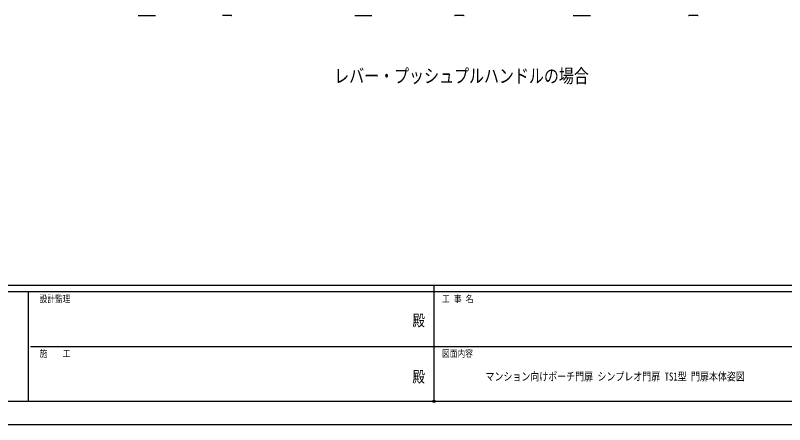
# Model space of a CAD drawing. Units: millimetres, scale not verified. Extents: x -8410 to 8410, y -5940 to 5940.
# Drawn here: x -2692 to 2238, y -5940 to -3319 of the extents above; entities that cross this region are included whole.
import ezdxf
from ezdxf.enums import TextEntityAlignment as Align

# ---------------------------------------------------------------- set-up
doc = ezdxf.new("R2010")
doc.units = ezdxf.units.MM
doc.header["$LTSCALE"] = 30
doc.header["$PDMODE"] = 32
doc.header["$PDSIZE"] = 15
for name, color, linetype in [('0-1_USER1', 3, 'Continuous'), ('0-2_YKK_A1', 4, 'Continuous'), ('0-4_YKK_ZWAK', 7, 'Continuous')]:
    doc.layers.add(name, color=color, linetype=linetype)
doc.styles.add('ＭＳ ゴシック', font='')
doc.styles.get('ＭＳ ゴシック').set_extended_font_data('MS Gothic')

msp = doc.modelspace()

# ---------------------------------------------------------------- linework, layer by layer
at = {"layer": '0-2_YKK_A1'}
for p, q in [((-1904.82, -3320.04), (-1796.09, -3320.04)), ((-1306.09, -3320.04), (-1364.82, -3320.04)), ((-516.44, -3320.04), (-407.71, -3320.04)), ((182.29, -3320.04), (123.56, -3320.04)), ((883.56, -3320.04), (992.29, -3320.04)), ((1682.29, -3320.04), (1623.56, -3320.04))]:
    msp.add_line(p, q, dxfattribs=at)
for centre, start, end in [((-1904.82, -3319.04), 183, 270), ((-1796.09, -3319.04), 270, 357), ((-1364.82, -3319.04), 183, 270), ((-1306.09, -3319.04), 270, 357), ((-516.44, -3319.04), 183, 270), ((-407.71, -3319.04), 270, 357), ((123.56, -3319.04), 183, 270), ((182.29, -3319.04), 270, 357), ((883.56, -3319.04), 183, 270), ((992.29, -3319.04), 270, 357), ((1623.56, -3319.04), 183, 270), ((1682.29, -3319.04), 270, 357)]:
    msp.add_arc(centre, 1, start, end, dxfattribs=at)
at = {"layer": '0-4_YKK_ZWAK'}
for p, q in [((7790.04, -5050), (-7809.96, -5050)), ((-9.96, -5050), (-9.96, -5790)), ((-2609.96, -5090), (-7809.96, -5090)), ((-2609.96, -5090), (-2609.96, -5790)), ((-9.96, -5090), (-2609.96, -5090)), ((2590.04, -5090), (-9.96, -5090)), ((-2594.96, -5440), (-9.96, -5440)), ((-9.96, -5440), (2590.04, -5440)), ((-7809.96, -5790), (-2609.96, -5790)), ((-2609.96, -5790), (-9.96, -5790)), ((-9.96, -5790), (2590.04, -5790))]:
    msp.add_line(p, q, dxfattribs=at)
msp.add_lwpolyline([(-8410, -5940), (8410, -5940), (8410, 5940), (-8410, 5940)], close=True, dxfattribs=at)
msp.add_point((-9.96, -5790), dxfattribs=at)

# ---------------------------------------------------------------- texts
at = {"layer": '0-1_USER1', "style": 'ＭＳ ゴシック', "width": 0.8}
for s, height, p in [('レバー・プッシュプルハンドルの場合', 87.98, (-649.07, -3777.31)), ('マンション向けポーチ門扉 シンプレオ門扉 TS1型 門扉本体姿図', 51.32, (320.62, -5673.44))]:
    msp.add_text(s, height=height, dxfattribs=at).set_placement(p, align=Align.BOTTOM_LEFT)
at = {"layer": '0-4_YKK_ZWAK', "style": 'ＭＳ ゴシック', "width": 0.8}
for s, height, p in [('設計監理', 43.99, (-2536.63, -5170)), ('工 事 名', 43.99, (42.54, -5170)), ('殿', 73.31, (-147.33, -5331.67)), ('施\u3000\u3000工', 43.99, (-2536.63, -5520)), ('図面内容', 43.99, (42.54, -5520)), ('殿', 73.31, (-147.33, -5691.67))]:
    msp.add_text(s, height=height, dxfattribs=at).set_placement(p, align=Align.BOTTOM_LEFT)

doc.saveas('drawing.dxf')
